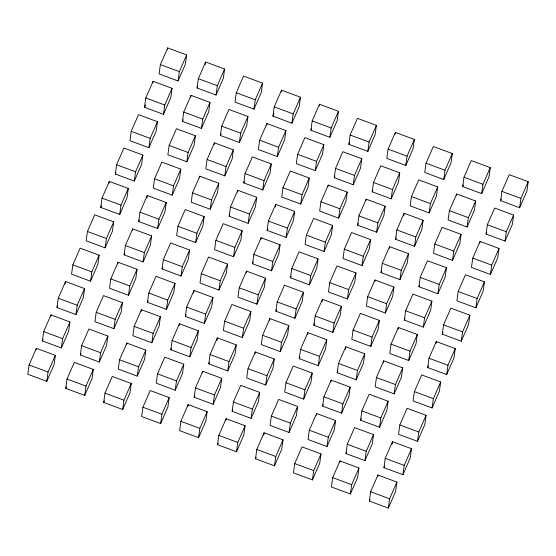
<?xml version="1.0" encoding="UTF-8"?>
<svg xmlns="http://www.w3.org/2000/svg" width="556" height="556" viewBox="0 0 556 556"><rect width="100%" height="100%" fill="white"/><g stroke="black" fill="none" stroke-linecap="round" stroke-linejoin="round"><path stroke-width="0.83" d="M29.079 364.972L27.8 374.292L46.773 381.333L54.071 364.646L55.343 355.333L36.369 348.285L29.079 364.972L48.052 372.02L46.773 381.333M36.14 349.981L36.369 348.285M42.388 340.918L43.667 331.598L50.957 314.911L69.938 321.952L68.659 331.272L61.362 347.959L42.388 340.918L43.083 339.327M50.728 316.607L50.957 314.911M56.976 307.544L58.255 298.224L65.545 281.538L84.526 288.578L83.247 297.898L75.95 314.585L56.976 307.544L57.671 305.953M65.198 284.081L65.545 281.538M61.362 347.959L62.64 338.639L69.938 321.952M72.843 264.851L71.564 274.171L90.545 281.211L97.835 264.524L99.114 255.204L80.14 248.164L72.843 264.851L91.816 271.891L90.545 281.211M65.747 388.38L67.026 379.06L74.323 362.373L93.297 369.413L92.018 378.733L84.727 395.42L65.747 388.38L66.442 386.788M75.95 314.585L77.228 305.265L84.526 288.578M87.431 231.477L86.152 240.79L105.133 247.837L112.423 231.15L113.702 221.83L94.728 214.79L87.431 231.477L106.404 238.517L105.133 247.837M80.342 354.999L81.614 345.686L88.911 328.999L107.885 336.039L106.606 345.359L99.316 362.046L80.342 354.999L81.037 353.414M100.747 207.416L102.019 198.096L109.317 181.409L128.29 188.456L127.011 197.769L119.721 214.456L100.747 207.416L101.442 205.831M109.08 183.105L109.317 181.409M84.727 395.42L85.999 386.1L93.297 369.413M96.202 312.305L94.93 321.625L113.904 328.665L121.201 311.979L122.473 302.666L103.499 295.618L96.202 312.305L115.182 319.352L113.904 328.665M115.335 174.042L116.607 164.722L123.905 148.035L142.878 155.075L141.606 164.395L134.309 181.082L115.335 174.042L116.03 172.45M99.316 362.046L100.594 352.726L107.885 336.039M110.797 278.931L109.518 288.251L128.492 295.292L135.789 278.605L137.061 269.285L118.087 262.244L110.797 278.931L129.77 285.972L128.492 295.292M119.721 214.456L120.999 205.143L128.29 188.456M131.202 131.348L129.923 140.668L148.897 147.708L156.194 131.021L157.466 121.701L138.493 114.661L131.202 131.348L150.176 138.388L148.897 147.708M117.858 263.94L118.087 262.244M103.701 402.461L104.98 393.141L112.27 376.454L131.244 383.494L129.972 392.814L122.674 409.501L103.701 402.461L104.396 400.869M124.106 254.877L125.385 245.557L132.675 228.87L151.649 235.911L150.377 245.231L143.08 261.918L124.106 254.877L124.801 253.286M134.309 181.082L135.588 171.762L142.878 155.075M144.511 107.294L145.79 97.974L153.081 81.287L172.054 88.328L170.782 97.647L163.485 114.334L144.511 107.294L145.554 104.91M132.446 230.566L132.675 228.87M152.851 82.983L153.081 81.287M119.568 359.767L118.289 369.087L137.262 376.127L144.56 359.44L145.839 350.12L126.858 343.08L119.568 359.767L138.541 366.807L137.262 376.127M138.694 221.503L139.973 212.183L147.264 195.497L166.244 202.537L164.965 211.857L157.668 228.544L138.694 221.503L139.389 219.912M160.378 64.6L159.099 73.913L178.073 80.961L185.37 64.274L186.649 54.954L167.669 47.913L160.378 64.6L179.352 71.641L178.073 80.961M126.629 344.776L126.858 343.08M146.916 198.033L147.264 195.497M167.439 49.602L167.669 47.913M122.674 409.501L123.953 400.188L131.244 383.494M134.156 326.393L132.877 335.713L151.851 342.753L159.148 326.066L160.427 316.746L141.446 309.706L134.156 326.393L153.129 333.433L151.851 342.753M143.08 261.918L144.358 252.598L151.649 235.911M154.561 178.81L153.282 188.123L172.256 195.17L179.553 178.483L180.832 169.163L161.852 162.123L154.561 178.81L173.535 185.85L172.256 195.17M163.485 114.334L164.764 105.014L172.054 88.328M141.217 311.402L141.446 309.706M147.465 302.332L148.744 293.019L156.041 276.332L175.015 283.372L173.736 292.692L166.446 309.379L147.465 302.332L148.16 300.747M157.668 228.544L158.946 219.224L166.244 202.537M169.149 145.429L167.87 154.749L186.851 161.789L194.141 145.102L195.42 135.789L176.447 128.742L169.149 145.429L188.123 152.476L186.851 161.789M142.927 407.228L141.648 416.548L160.628 423.589L167.919 406.902L169.198 397.582L150.224 390.541L142.927 407.228L161.9 414.269L160.628 423.589M162.053 268.958L163.332 259.645L170.629 242.951L189.603 249.998L188.324 259.311L181.034 276.005L162.053 268.958L162.748 267.373M182.458 121.375L183.737 112.055L191.035 95.368L210.008 102.408L208.729 111.728L201.439 128.415L182.458 121.375L183.153 119.783M190.798 97.064L191.035 95.368M157.515 373.854L156.243 383.167L175.216 390.215L182.507 373.521L183.786 364.208L164.812 357.16L157.515 373.854L176.495 380.895L175.216 390.215M166.446 309.379L167.717 300.059L175.015 283.372M177.92 226.264L176.648 235.584L195.622 242.625L202.912 225.938L204.191 216.618L185.218 209.577L177.92 226.264L196.9 233.311L195.622 242.625M197.053 88.001L198.325 78.681L205.623 61.994L224.596 69.034L223.317 78.354L216.027 95.041L197.053 88.001L197.748 86.409M205.275 64.538L205.623 61.994M170.831 349.793L172.103 340.474L179.4 323.787L198.374 330.827L197.102 340.147L189.804 356.834L170.831 349.793L171.526 348.202M181.034 276.005L182.305 266.685L189.603 249.998M192.508 192.89L191.236 202.21L210.21 209.251L217.507 192.564L218.779 183.244L199.806 176.203L192.508 192.89L211.488 199.931L210.21 209.251M201.439 128.415L202.711 119.102L210.008 102.408M179.171 325.482L179.4 323.787M199.576 177.899L199.806 176.203M185.419 316.42L186.698 307.1L193.988 290.413L212.962 297.453L211.69 306.773L204.393 323.46L185.419 316.42L186.114 314.828M207.103 159.516L205.824 168.836L224.798 175.877L232.095 159.19L233.367 149.87L214.394 142.829L207.103 159.516L226.077 166.557L224.798 175.877M216.027 95.041L217.306 85.721L224.596 69.034M193.641 292.956L193.988 290.413M214.164 144.525L214.394 142.829M180.881 421.309L179.602 430.629L198.575 437.669L205.873 420.982L207.145 411.662L188.171 404.622L180.881 421.309L199.854 428.349L198.575 437.669M189.804 356.834L191.083 347.521L198.374 330.827M201.286 273.726L200.007 283.046L218.981 290.086L226.278 273.399L227.55 264.079L208.576 257.039L201.286 273.726L220.259 280.766L218.981 290.086M220.412 135.462L221.691 126.142L228.982 109.456L247.955 116.496L246.683 125.816L239.386 142.503L220.412 135.462L221.107 133.871M187.942 406.318L188.171 404.622M194.19 397.255L195.469 387.935L202.759 371.248L221.74 378.288L220.461 387.608L213.163 404.295L194.19 397.255L194.885 395.663M204.393 323.46L205.671 314.14L212.962 297.453M215.874 240.352L214.595 249.672L233.569 256.712L240.866 240.025L242.145 230.705L223.165 223.665L215.874 240.352L234.847 247.392L233.569 256.712M236.279 92.769L235 102.082L253.974 109.129L261.271 92.435L262.55 83.122L243.57 76.075L236.279 92.769L255.253 99.809L253.974 109.129M202.53 372.944L202.759 371.248M208.778 363.881L210.057 354.561L217.347 337.874L236.328 344.915L235.049 354.235L227.751 370.921L208.778 363.881L209.473 362.29M229.183 216.291L230.462 206.978L237.753 190.284L256.733 197.331L255.454 206.644L248.157 223.338L229.183 216.291L229.878 214.706M239.386 142.503L240.665 133.183L247.955 116.496M217 340.411L217.347 337.874M237.523 191.98L237.753 190.284M213.163 404.295L214.442 394.975L221.74 378.288M224.645 321.187L223.366 330.5L242.346 337.548L249.637 320.861L250.916 311.541L231.942 304.5L224.645 321.187L243.618 328.228L242.346 337.548M243.771 182.917L245.05 173.597L252.348 156.91L271.321 163.957L270.042 173.27L262.752 189.957L243.771 182.917L244.466 181.325M217.549 444.71L218.828 435.397L226.125 418.71L245.099 425.75L243.82 435.07L236.529 451.757L217.549 444.71L218.244 443.125M227.751 370.921L229.03 361.602L236.328 344.915M239.233 287.806L237.954 297.126L256.935 304.167L264.225 287.48L265.504 278.167L246.53 271.12L239.233 287.806L258.206 294.854L256.935 304.167M248.157 223.338L249.435 214.018L256.733 197.331M259.638 140.223L258.359 149.543L277.34 156.583L284.63 139.897L285.909 130.577L266.936 123.536L259.638 140.223L278.612 147.264L277.34 156.583M225.889 420.399L226.125 418.71M246.294 272.815L246.53 271.12M266.699 125.232L266.936 123.536M232.144 411.336L233.416 402.016L240.713 385.329L259.687 392.376L258.408 401.689L251.117 418.376L232.144 411.336L232.839 409.751M252.549 263.752L253.821 254.433L261.118 237.746L280.092 244.786L278.813 254.106L271.523 270.793L252.549 263.752L253.244 262.161M262.752 189.957L264.024 180.644L271.321 163.957M272.954 116.169L274.226 106.849L281.524 90.162L300.497 97.203L299.218 106.523L291.928 123.21L272.954 116.169L273.997 113.785M260.882 239.441L261.118 237.746M281.287 91.858L281.524 90.162M236.529 451.757L237.801 442.437L245.099 425.75M248.004 368.642L246.732 377.962L265.705 385.002L273.003 368.315L274.275 358.995L255.301 351.955L248.004 368.642L266.984 375.682L265.705 385.002M267.137 230.379L268.409 221.059L275.706 204.372L294.68 211.412L293.408 220.732L286.111 237.419L267.137 230.379L267.832 228.787M255.072 353.651L255.301 351.955M275.359 206.915L275.706 204.372M251.117 418.376L252.389 409.063L259.687 392.376M262.592 335.268L261.32 344.588L280.293 351.628L287.591 334.941L288.863 325.621L269.889 318.581L262.592 335.268L281.572 342.308L280.293 351.628M271.523 270.793L272.794 261.473L280.092 244.786M282.997 187.685L281.725 197.005L300.699 204.045L307.996 187.358L309.268 178.038L290.295 170.998L282.997 187.685L301.977 194.725L300.699 204.045M291.928 123.21L293.2 113.89L300.497 97.203M269.66 320.277L269.889 318.581M255.503 458.797L256.782 449.477L264.072 432.79L283.046 439.831L281.774 449.151L274.476 465.838L255.503 458.797L256.198 457.206M275.908 311.214L277.187 301.894L284.477 285.207L303.451 292.248L302.179 301.567L294.882 318.254L275.908 311.214L276.603 309.623M286.111 237.419L287.389 228.099L294.68 211.412M297.592 154.311L296.313 163.624L315.287 170.671L322.584 153.984L323.856 144.664L304.883 137.624L297.592 154.311L316.566 161.351L315.287 170.671M263.725 435.334L264.072 432.79M271.37 416.103L270.091 425.423L289.064 432.464L296.362 415.777L297.641 406.457L278.66 399.416L271.37 416.103L290.343 423.144L289.064 432.464M290.496 277.833L291.775 268.52L299.065 251.833L318.046 258.874L316.767 268.194L309.47 284.88L290.496 277.833L291.191 276.249M310.901 130.25L312.18 120.93L319.471 104.243L338.451 111.29L337.172 120.603L329.875 137.29L310.901 130.25L311.596 128.665M319.241 105.939L319.471 104.243M274.476 465.838L275.755 456.518L283.046 439.831M285.958 382.73L284.679 392.043L303.652 399.09L310.95 382.403L312.229 373.083L293.248 366.043L285.958 382.73L304.931 389.77L303.652 399.09M294.882 318.254L296.16 308.934L303.451 292.248M306.363 235.139L305.084 244.459L324.058 251.5L331.355 234.813L332.634 225.5L313.654 218.452L306.363 235.139L325.336 242.187L324.058 251.5M299.267 358.669L300.546 349.356L307.843 332.662L326.817 339.709L325.538 349.022L318.247 365.716L299.267 358.669L299.962 357.084M309.47 284.88L310.748 275.561L318.046 258.874M320.951 201.765L319.672 211.085L338.653 218.126L345.943 201.439L347.222 192.119L328.248 185.078L320.951 201.765L339.924 208.813L338.653 218.126M329.875 137.29L331.154 127.977L338.451 111.29M307.607 334.358L307.843 332.662M328.012 186.774L328.248 185.078M294.729 463.565L293.45 472.878L312.43 479.925L319.721 463.231L321 453.918L302.026 446.871L294.729 463.565L313.702 470.605L312.43 479.925M313.855 325.295L315.134 315.975L322.431 299.288L341.405 306.328L340.126 315.648L332.835 332.335L313.855 325.295L314.55 323.703M334.26 177.711L335.539 168.392L342.837 151.705L361.81 158.745L360.531 168.065L353.241 184.752L334.26 177.711L334.955 176.12M322.084 301.832L322.431 299.288M309.317 430.184L308.045 439.504L327.018 446.544L334.309 429.857L335.588 420.538L316.614 413.497L309.317 430.184L328.29 437.231L327.018 446.544M318.247 365.716L319.519 356.396L326.817 339.709M329.722 282.601L328.45 291.921L347.424 298.961L354.714 282.274L355.993 272.954L337.019 265.914L329.722 282.601L348.695 289.641L347.424 298.961M348.855 144.338L350.127 135.018L357.425 118.331L376.398 125.371L375.119 134.691L367.829 151.378L348.855 144.338L349.55 142.746M316.378 415.193L316.614 413.497M322.633 406.13L323.905 396.81L331.202 380.123L350.176 387.164L348.897 396.484L341.606 413.171L322.633 406.13L323.328 404.539M332.835 332.335L334.107 323.022L341.405 306.328M344.31 249.227L343.038 258.547L362.012 265.587L369.302 248.9L370.581 239.58L351.607 232.54L344.31 249.227L363.29 256.267L362.012 265.587M353.241 184.752L354.513 175.432L361.81 158.745M330.973 381.819L331.202 380.123M337.221 372.756L338.493 363.436L345.79 346.749L364.764 353.79L363.492 363.11L356.194 379.797L337.221 372.756L337.916 371.165M357.626 225.173L358.898 215.853L366.195 199.166L385.169 206.206L383.897 215.526L376.6 232.213L357.626 225.173L358.321 223.581M367.829 151.378L369.101 142.058L376.398 125.371M345.443 349.293L345.79 346.749M365.966 200.855L366.195 199.166M332.683 477.646L331.404 486.966L350.377 494.006L357.675 477.319L358.947 467.999L339.973 460.959L332.683 477.646L351.656 484.686L350.377 494.006M341.606 413.171L342.885 403.851L350.176 387.164M353.088 330.062L351.809 339.382L370.782 346.423L378.08 329.736L379.352 320.416L360.378 313.375L353.088 330.062L372.061 337.103L370.782 346.423M372.214 191.792L373.493 182.479L380.784 165.785L399.757 172.833L398.485 182.146L391.188 198.84L372.214 191.792L372.909 190.208M339.744 462.655L339.973 460.959M345.992 453.592L347.271 444.272L354.561 427.585L373.542 434.625L372.263 443.945L364.965 460.632L345.992 453.592L346.687 452M356.194 379.797L357.473 370.477L364.764 353.79M367.676 296.689L366.397 306.002L385.371 313.049L392.668 296.355L393.947 287.042L374.966 279.995L367.676 296.689L386.649 303.729L385.371 313.049M376.6 232.213L377.878 222.893L385.169 206.206M388.081 149.098L386.802 158.418L405.776 165.459L413.073 148.772L414.352 139.452L395.372 132.411L388.081 149.098L407.055 156.146L405.776 165.459M374.737 281.69L374.966 279.995M395.142 134.107L395.372 132.411M360.58 420.211L361.859 410.898L369.149 394.211L388.13 401.251L386.851 410.571L379.553 427.258L360.58 420.211L361.275 418.626M380.985 272.628L382.264 263.308L389.554 246.621L408.535 253.668L407.256 262.981L399.959 279.668L380.985 272.628L381.68 271.036M391.188 198.84L392.466 189.52L399.757 172.833M389.325 248.317L389.554 246.621M364.965 460.632L366.244 451.312L373.542 434.625M376.447 377.517L375.168 386.837L394.148 393.877L401.439 377.19L402.718 367.877L383.744 360.83L376.447 377.517L395.42 384.564L394.148 393.877M395.573 239.254L396.852 229.934L404.149 213.247L423.123 220.287L421.844 229.607L414.554 246.294L395.573 239.254L396.268 237.662M383.508 362.526L383.744 360.83M403.795 215.791L404.149 213.247M369.351 501.046L370.63 491.726L377.927 475.039L396.901 482.087L395.622 491.4L388.331 508.087L369.351 501.046L370.046 499.462M379.553 427.258L380.832 417.938L388.13 401.251M391.035 344.143L389.756 353.463L408.736 360.503L416.027 343.816L417.306 334.497L398.332 327.456L391.035 344.143L410.008 351.183L408.736 360.503M399.959 279.668L401.237 270.355L408.535 253.668M411.44 196.56L410.161 205.88L429.142 212.92L436.432 196.233L437.711 186.913L418.737 179.873L411.44 196.56L430.413 203.6L429.142 212.92M377.691 476.735L377.927 475.039M398.096 329.152L398.332 327.456M383.946 467.672L385.218 458.352L392.515 441.666L411.489 448.706L410.21 458.026L402.919 474.713L383.946 467.672L384.634 466.081M404.351 320.089L405.623 310.769L412.92 294.082L431.894 301.123L430.615 310.443L423.325 327.13L404.351 320.089L405.046 318.498M414.554 246.294L415.825 236.974L423.123 220.287M426.028 163.186L424.756 172.506L443.73 179.546L451.02 162.859L452.299 153.539L433.326 146.499L426.028 163.186L445.002 170.226L443.73 179.546M392.168 444.209L392.515 441.666M388.331 508.087L389.603 498.774L396.901 482.087M399.806 424.979L398.534 434.299L417.507 441.339L424.798 424.652L426.077 415.332L407.103 408.292L399.806 424.979L418.786 432.019L417.507 441.339M418.939 286.715L420.211 277.395L427.508 260.708L446.482 267.749L445.203 277.069L437.913 293.756L418.939 286.715L419.634 285.124M402.919 474.713L404.191 465.393L411.489 448.706M414.394 391.605L413.122 400.925L432.095 407.965L439.393 391.278L440.665 381.958L421.691 374.918L414.394 391.605L433.374 398.645L432.095 407.965M423.325 327.13L424.596 317.81L431.894 301.123M434.799 244.021L433.527 253.334L452.501 260.382L459.798 243.695L461.07 234.375L442.096 227.334L434.799 244.021L453.779 251.062L452.501 260.382M427.71 367.544L428.989 358.231L436.279 341.544L455.253 348.584L453.981 357.904L446.683 374.591L427.71 367.544L428.405 365.959M437.913 293.756L439.191 284.436L446.482 267.749M449.394 210.641L448.115 219.961L467.089 227.001L474.386 210.314L475.658 201.001L456.684 193.954L449.394 210.641L468.367 217.688L467.089 227.001M436.05 343.233L436.279 341.544M456.455 195.649L456.684 193.954M442.298 334.17L443.577 324.85L450.867 308.163L469.848 315.21L468.569 324.523L461.272 341.21L442.298 334.17L442.993 332.585M462.703 186.587L463.982 177.267L471.273 160.58L490.253 167.62L488.974 176.94L481.677 193.627L462.703 186.587L463.398 184.995M446.683 374.591L447.962 365.271L455.253 348.584M458.165 291.476L456.886 300.796L475.86 307.836L483.157 291.149L484.436 281.829L465.455 274.789L458.165 291.476L477.138 298.523L475.86 307.836M461.272 341.21L462.55 331.897L469.848 315.21M472.753 258.102L471.474 267.422L490.455 274.462L497.745 257.775L499.024 248.456L480.05 241.415L472.753 258.102L491.726 265.142L490.455 274.462M481.677 193.627L482.955 184.307L490.253 167.62M479.814 243.111L480.05 241.415M486.062 234.048L487.341 224.728L494.638 208.041L513.612 215.082L512.333 224.402L505.043 241.089L486.062 234.048L486.757 232.457M500.657 200.667L501.929 191.354L509.226 174.667L528.2 181.708L526.921 191.028L519.631 207.715L500.657 200.667L501.345 199.083M505.043 241.089L506.314 231.769L513.612 215.082M519.631 207.715L520.902 198.395L528.2 181.708M48.052 372.02L55.343 355.333M91.816 271.891L99.114 255.204M106.404 238.517L113.702 221.83M150.176 138.388L157.466 121.701M179.352 71.641L186.649 54.954M115.182 319.352L122.473 302.666M129.77 285.972L137.061 269.285M173.535 185.85L180.832 169.163M188.123 152.476L195.42 135.789M138.541 366.807L145.839 350.12M153.129 333.433L160.427 316.746M196.9 233.311L204.191 216.618M211.488 199.931L218.779 183.244M226.077 166.557L233.367 149.87M255.253 99.809L262.55 83.122M161.9 414.269L169.198 397.582M176.495 380.895L183.786 364.208M220.259 280.766L227.55 264.079M234.847 247.392L242.145 230.705M278.612 147.264L285.909 130.577M199.854 428.349L207.145 411.662M243.618 328.228L250.916 311.541M258.206 294.854L265.504 278.167M301.977 194.725L309.268 178.038M316.566 161.351L323.856 144.664M266.984 375.682L274.275 358.995M281.572 342.308L288.863 325.621M325.336 242.187L332.634 225.5M339.924 208.813L347.222 192.119M290.343 423.144L297.641 406.457M304.931 389.77L312.229 373.083M348.695 289.641L355.993 272.954M363.29 256.267L370.581 239.58M407.055 156.146L414.352 139.452M313.702 470.605L321 453.918M328.29 437.231L335.588 420.538M372.061 337.103L379.352 320.416M386.649 303.729L393.947 287.042M430.413 203.6L437.711 186.913M445.002 170.226L452.299 153.539M351.656 484.686L358.947 467.999M395.42 384.564L402.718 367.877M410.008 351.183L417.306 334.497M453.779 251.062L461.07 234.375M468.367 217.688L475.658 201.001M418.786 432.019L426.077 415.332M433.374 398.645L440.665 381.958M477.138 298.523L484.436 281.829M491.726 265.142L499.024 248.456M198.325 78.681L217.306 85.721M274.226 106.849L293.2 113.89M312.18 120.93L331.154 127.977M350.127 135.018L369.101 142.058M463.982 177.267L482.955 184.307M501.929 191.354L520.902 198.395M145.79 97.974L164.764 105.014M183.737 112.055L202.711 119.102M221.691 126.142L240.665 133.183M335.539 168.392L354.513 175.432M373.493 182.479L392.466 189.52M487.341 224.728L506.314 231.769M245.05 173.597L264.024 180.644M358.898 215.853L377.878 222.893M396.852 229.934L415.825 236.974M116.607 164.722L135.588 171.762M230.462 206.978L249.435 214.018M268.409 221.059L287.389 228.099M382.264 263.308L401.237 270.355M420.211 277.395L439.191 284.436M102.019 198.096L120.999 205.143M139.973 212.183L158.946 219.224M253.821 254.433L272.794 261.473M291.775 268.52L310.748 275.561M405.623 310.769L424.596 317.81M443.577 324.85L462.55 331.897M125.385 245.557L144.358 252.598M163.332 259.645L182.305 266.685M277.187 301.894L296.16 308.934M315.134 315.975L334.107 323.022M428.989 358.231L447.962 365.271M148.744 293.019L167.717 300.059M186.698 307.1L205.671 314.14M300.546 349.356L319.519 356.396M338.493 363.436L357.473 370.477M58.255 298.224L77.228 305.265M172.103 340.474L191.083 347.521M210.057 354.561L229.03 361.602M323.905 396.81L342.885 403.851M361.859 410.898L380.832 417.938M43.667 331.598L62.64 338.639M81.614 345.686L100.594 352.726M195.469 387.935L214.442 394.975M233.416 402.016L252.389 409.063M347.271 444.272L366.244 451.312M385.218 458.352L404.191 465.393M67.026 379.06L85.999 386.1M104.98 393.141L123.953 400.188M218.828 435.397L237.801 442.437M256.782 449.477L275.755 456.518M370.63 491.726L389.603 498.774"/></g></svg>
